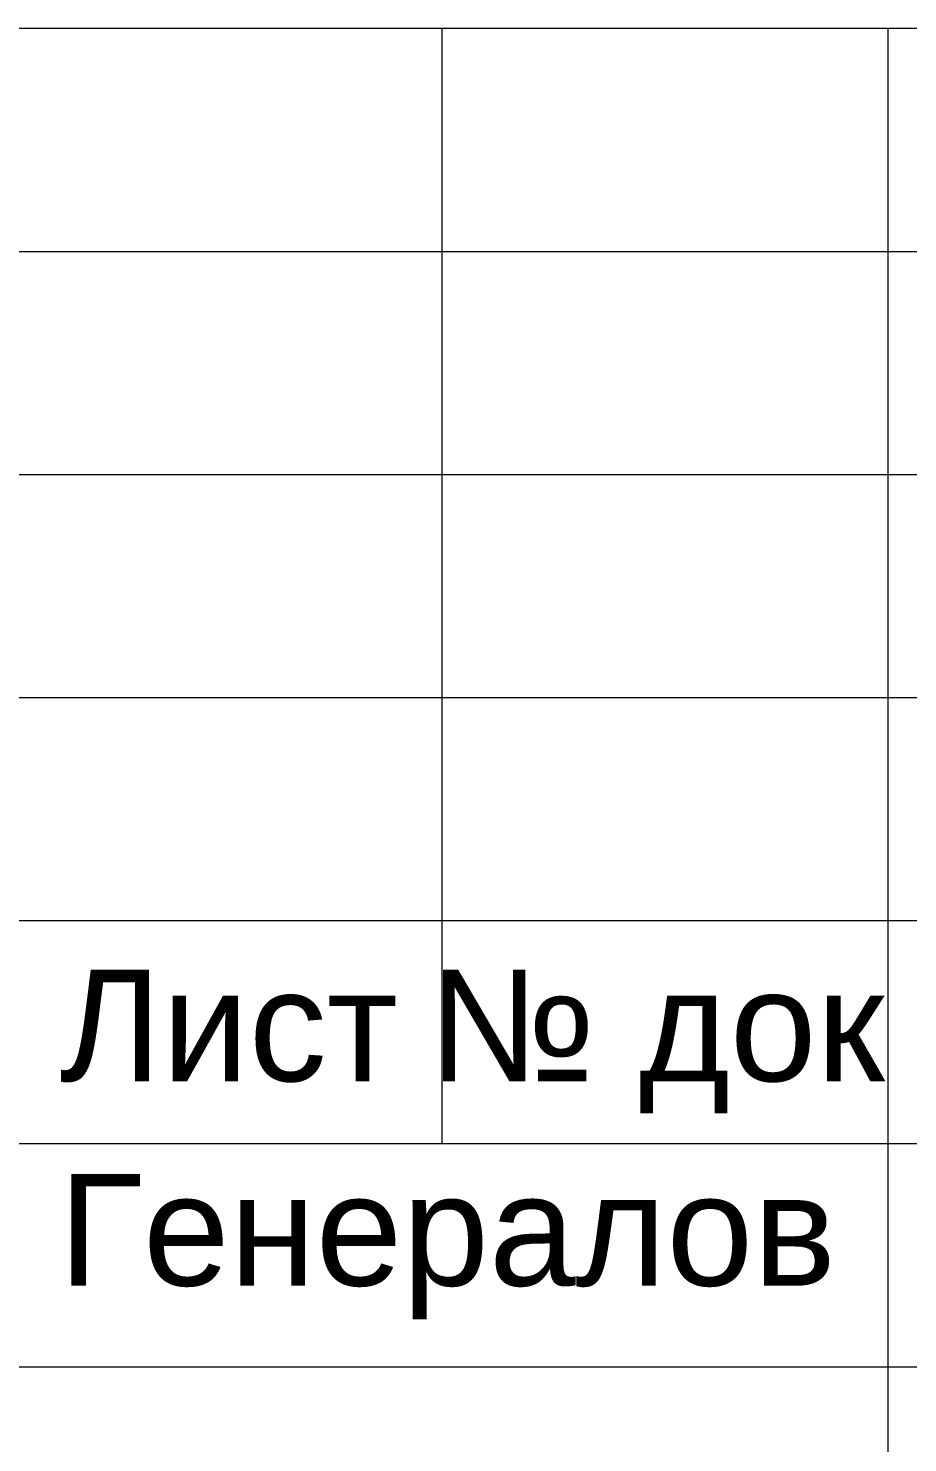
# Model space of a CAD drawing. Header units: metres. Extents: x -1525 to -1043, y -1331 to -1144.
# Drawn here: x -1368.699 to -1366.728, y -1182.446 to -1179.275 of the extents above; entities that cross this region are included whole.
import ezdxf
from ezdxf.enums import TextEntityAlignment as Align

# ---------------------------------------------------------------- set-up
doc = ezdxf.new("R2010")
doc.units = ezdxf.units.M
doc.header["$MEASUREMENT"] = 0
doc.layers.add('Level 63', color=7, linetype='Continuous', lineweight=0)
doc.styles.add('Style-Arial', font='arial.ttf')

msp = doc.modelspace()

# ---------------------------------------------------------------- linework, layer by layer
at = {"color": 5, "linetype": 'Continuous', "lineweight": 0}
msp.add_spline([(-1366.71247038, -1183.7195564), (-1366.60980498, -1183.48473859), (-1366.58462162, -1183.39075303), (-1366.58462162, -1183.33754911), (-1366.61584896, -1183.30632177), (-1366.66512923, -1183.30632177), (-1366.7424755, -1183.35097766), (-1366.79722802, -1183.42076599), (-1366.81167969, -1183.46115433), (-1366.81167969, -1183.52977093), (-1366.7946322, -1183.59339303), (-1366.75179532, -1183.65409067), (-1366.70253336, -1183.68253208), (-1366.63577074, -1183.6936752), (-1366.56771858, -1183.67544068), (-1366.50924247, -1183.64884455), (-1366.46913543, -1183.61784478), (-1366.39777166, -1183.49423909), (-1366.33157774, -1183.35817559), (-1366.27785227, -1183.24774781), (-1366.22162284, -1183.15035558), (-1366.18440938, -1183.09819466), (-1366.16704532, -1183.09354198), (-1366.16035183, -1183.11852242), (-1366.17136387, -1183.15961992), (-1366.20383671, -1183.20446012), (-1366.39506369, -1183.57289074), (-1366.45583169, -1183.678144), (-1366.501346, -1183.7044217), (-1366.5135194, -1183.68333676), (-1366.51917273, -1183.66223827), (-1366.52666485, -1183.58676758), (-1366.4935412, -1183.46314844), (-1366.39869911, -1183.25645536), (-1366.30043695, -1183.0862603), (-1366.39749067, -1183.28357312), (-1366.33434824, -1183.22798002), (-1366.46312046, -1183.45102005), (-1366.36237009, -1183.32049588), (-1366.28819909, -1183.27767323), (-1366.23195324, -1183.29274426), (-1366.20515462, -1183.35287281), (-1366.19724426, -1183.44979332), (-1366.26802338, -1183.6726133), (-1366.35579061, -1183.73690209), (-1366.42034961, -1183.76383536), (-1366.5195546, -1183.76758746), (-1366.58833308, -1183.73842636), (-1366.60084795, -1183.71674997), (-1366.60840424, -1183.66613537), (-1366.59463635, -1183.61475288), (-1366.51892085, -1183.5871686), (-1366.36601848, -1183.45019522), (-1366.48151229, -1183.67742371), (-1366.42205404, -1183.64309547), (-1366.26781671, -1183.48885814), (-1366.25569766, -1183.4436292), (-1366.38086498, -1183.66042538), (-1366.24789965, -1183.55943982), (-1366.17954246, -1183.4365301), (-1366.29689719, -1183.66955794), (-1366.13503014, -1183.54196066), (-1366.07657242, -1183.4365301), (-1366.19977842, -1183.65410797), (-1366.03366752, -1183.54810106), (-1365.96718926, -1183.4365301), (-1366.07698306, -1183.65638098), (-1365.90711045, -1183.51988614), (-1365.85959933, -1183.4365301), (-1365.96121586, -1183.65318081), (-1365.76362432, -1183.46113936), (-1365.75875411, -1183.44892364), (-1365.85722235, -1183.64123207), (-1365.61306385, -1183.41427119), (-1365.61039863, -1183.40432446), (-1365.73448244, -1183.64478592), (-1365.51541209, -1183.41417909), (-1365.51541209, -1183.38523403), (-1365.62462098, -1183.63307094), (-1365.32436614, -1183.40821439), (-1364.98030737, -1182.91513717), (-1364.84535238, -1182.6246168), (-1365.82285235, -1184.31769642), (-1365.63973979, -1183.88571579), (-1365.41500469, -1183.59512394), (-1365.26186264, -1183.4419819), (-1365.31748011, -1183.53831418), (-1365.5875454, -1183.57068397), (-1365.14484626, -1183.52812)], degree=3, dxfattribs=at)
at = {"layer": 'Level 63', "color": 7, "linetype": 'Continuous', "lineweight": 13}
for p, q in [((-1370.77251694, -1179.27538635), (-1352.27251694, -1179.27538635)), ((-1367.77251694, -1179.27538635), (-1367.77251694, -1181.77538635)), ((-1366.77251694, -1179.27538635), (-1366.77251694, -1184.77538635)), ((-1370.77251694, -1181.27538635), (-1364.27251694, -1181.27538635)), ((-1370.77251694, -1181.77538635), (-1364.27251694, -1181.77538635))]:
    msp.add_line(p, q, dxfattribs=at)
at = {"layer": 'Level 63', "color": 7, "linetype": 'Continuous', "lineweight": 0}
for p, q in [((-1370.77251694, -1179.77538635), (-1364.27251694, -1179.77538635)), ((-1370.77251694, -1180.27538635), (-1364.27251694, -1180.27538635)), ((-1370.77251694, -1180.77538635), (-1364.27251694, -1180.77538635)), ((-1370.77251694, -1182.27538635), (-1364.27251694, -1182.27538635))]:
    msp.add_line(p, q, dxfattribs=at)

# ---------------------------------------------------------------- texts
at = {"color": 7, "linetype": 'Continuous', "lineweight": 0, "style": 'Style-Arial'}
msp.add_text('Генералов', height=0.25, dxfattribs=at).set_placement((-1367.76004965, -1181.84373752), align=Align.TOP_CENTER)
at = {"layer": 'Level 63', "color": 7, "linetype": 'Continuous', "lineweight": 0, "style": 'Style-Arial'}
for s, p in [('Лист', (-1368.2497513, -1181.51037635)), ('№ док', (-1367.29084999, -1181.51037635))]:
    msp.add_text(s, height=0.25, dxfattribs=at).set_placement(p, align=Align.MIDDLE_CENTER)

doc.saveas('drawing.dxf')
